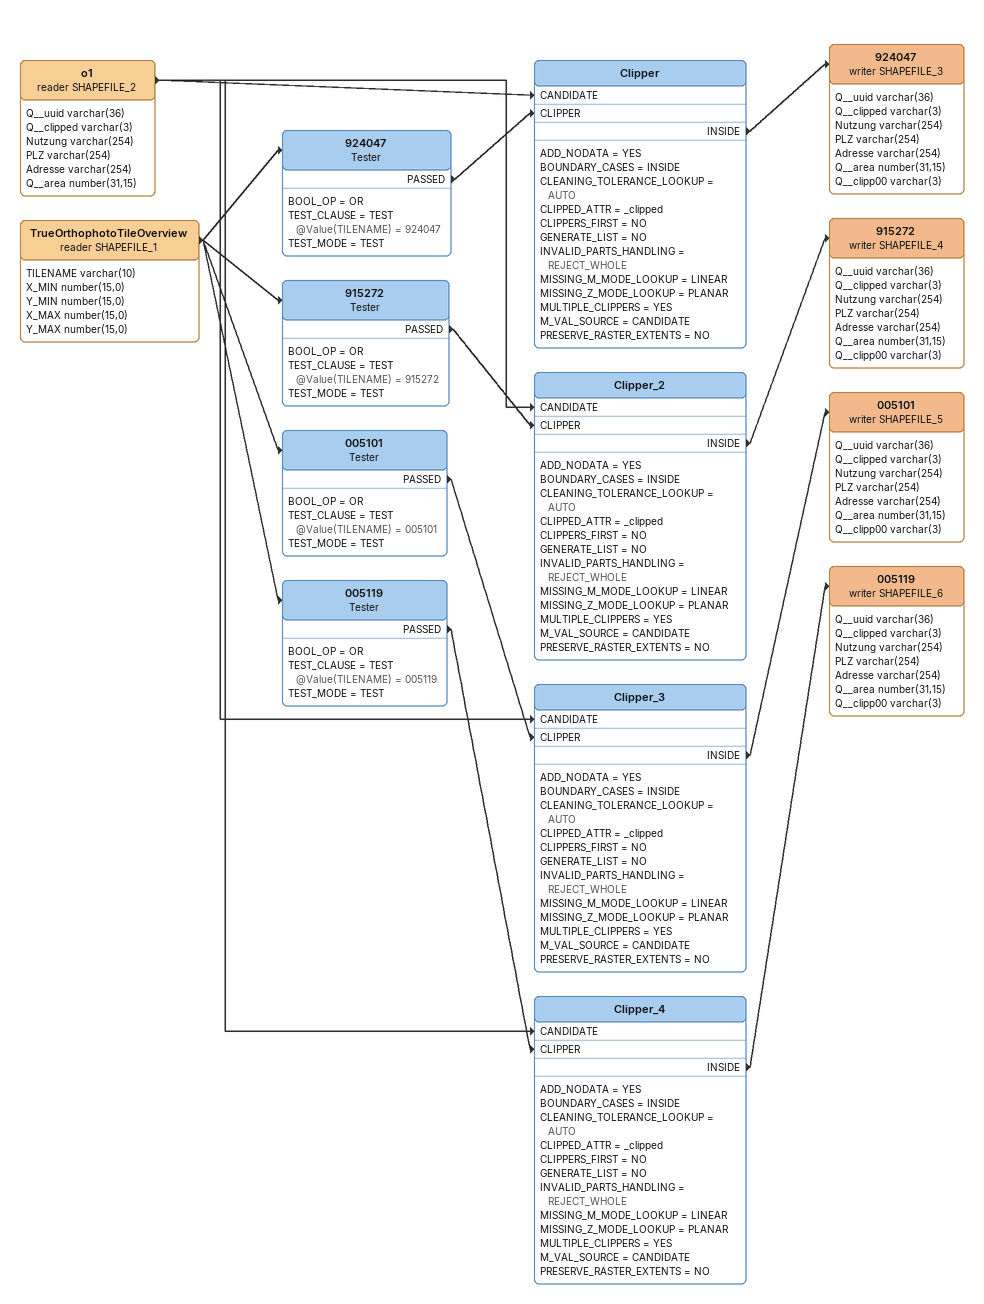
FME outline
o1 (reader SHAPEFILE_2)
    attributes: Q__uuid varchar(36), Q__clipped varchar(3), Nutzung varchar(254), PLZ varchar(254), Adresse varchar(254), Q__area number(31,15)
    -> Clipper [CANDIDATE]
    -> Clipper_2 [CANDIDATE]
    -> Clipper_3 [CANDIDATE]
    -> Clipper_4 [CANDIDATE]
TrueOrthophotoTileOverview (reader SHAPEFILE_1)
    attributes: TILENAME varchar(10), X_MIN number(15,0), Y_MIN number(15,0), X_MAX number(15,0), Y_MAX number(15,0)
    -> 924047
    -> 915272
    -> 005101
    -> 005119
924047: Tester
    BOOL_OP = OR
    TEST_CLAUSE = TEST @Value(TILENAME) = 924047
    TEST_MODE = TEST
    PASSED -> Clipper [CLIPPER]
Clipper
    ADD_NODATA = YES
    BOUNDARY_CASES = INSIDE
    CLEANING_TOLERANCE_LOOKUP = AUTO
    CLIPPED_ATTR = _clipped
    CLIPPERS_FIRST = NO
    GENERATE_LIST = NO
    INVALID_PARTS_HANDLING = REJECT_WHOLE
    MISSING_M_MODE_LOOKUP = LINEAR
    MISSING_Z_MODE_LOOKUP = PLANAR
    MULTIPLE_CLIPPERS = YES
    M_VAL_SOURCE = CANDIDATE
    PRESERVE_RASTER_EXTENTS = NO
    INSIDE -> 924047 (writer SHAPEFILE_3)
924047 (writer SHAPEFILE_3)
    attributes: Q__uuid varchar(36), Q__clipped varchar(3), Nutzung varchar(254), PLZ varchar(254), Adresse varchar(254), Q__area number(31,15), Q__clipp00 varchar(3)
915272: Tester
    BOOL_OP = OR
    TEST_CLAUSE = TEST @Value(TILENAME) = 915272
    TEST_MODE = TEST
    PASSED -> Clipper_2 [CLIPPER]
Clipper_2
    ADD_NODATA = YES
    BOUNDARY_CASES = INSIDE
    CLEANING_TOLERANCE_LOOKUP = AUTO
    CLIPPED_ATTR = _clipped
    CLIPPERS_FIRST = NO
    GENERATE_LIST = NO
    INVALID_PARTS_HANDLING = REJECT_WHOLE
    MISSING_M_MODE_LOOKUP = LINEAR
    MISSING_Z_MODE_LOOKUP = PLANAR
    MULTIPLE_CLIPPERS = YES
    M_VAL_SOURCE = CANDIDATE
    PRESERVE_RASTER_EXTENTS = NO
    INSIDE -> 915272 (writer SHAPEFILE_4)
915272 (writer SHAPEFILE_4)
    attributes: Q__uuid varchar(36), Q__clipped varchar(3), Nutzung varchar(254), PLZ varchar(254), Adresse varchar(254), Q__area number(31,15), Q__clipp00 varchar(3)
005101: Tester
    BOOL_OP = OR
    TEST_CLAUSE = TEST @Value(TILENAME) = 005101
    TEST_MODE = TEST
    PASSED -> Clipper_3 [CLIPPER]
Clipper_3
    ADD_NODATA = YES
    BOUNDARY_CASES = INSIDE
    CLEANING_TOLERANCE_LOOKUP = AUTO
    CLIPPED_ATTR = _clipped
    CLIPPERS_FIRST = NO
    GENERATE_LIST = NO
    INVALID_PARTS_HANDLING = REJECT_WHOLE
    MISSING_M_MODE_LOOKUP = LINEAR
    MISSING_Z_MODE_LOOKUP = PLANAR
    MULTIPLE_CLIPPERS = YES
    M_VAL_SOURCE = CANDIDATE
    PRESERVE_RASTER_EXTENTS = NO
    INSIDE -> 005101 (writer SHAPEFILE_5)
005101 (writer SHAPEFILE_5)
    attributes: Q__uuid varchar(36), Q__clipped varchar(3), Nutzung varchar(254), PLZ varchar(254), Adresse varchar(254), Q__area number(31,15), Q__clipp00 varchar(3)
005119: Tester
    BOOL_OP = OR
    TEST_CLAUSE = TEST @Value(TILENAME) = 005119
    TEST_MODE = TEST
    PASSED -> Clipper_4 [CLIPPER]
Clipper_4
    ADD_NODATA = YES
    BOUNDARY_CASES = INSIDE
    CLEANING_TOLERANCE_LOOKUP = AUTO
    CLIPPED_ATTR = _clipped
    CLIPPERS_FIRST = NO
    GENERATE_LIST = NO
    INVALID_PARTS_HANDLING = REJECT_WHOLE
    MISSING_M_MODE_LOOKUP = LINEAR
    MISSING_Z_MODE_LOOKUP = PLANAR
    MULTIPLE_CLIPPERS = YES
    M_VAL_SOURCE = CANDIDATE
    PRESERVE_RASTER_EXTENTS = NO
    INSIDE -> 005119 (writer SHAPEFILE_6)
005119 (writer SHAPEFILE_6)
    attributes: Q__uuid varchar(36), Q__clipped varchar(3), Nutzung varchar(254), PLZ varchar(254), Adresse varchar(254), Q__area number(31,15), Q__clipp00 varchar(3)
